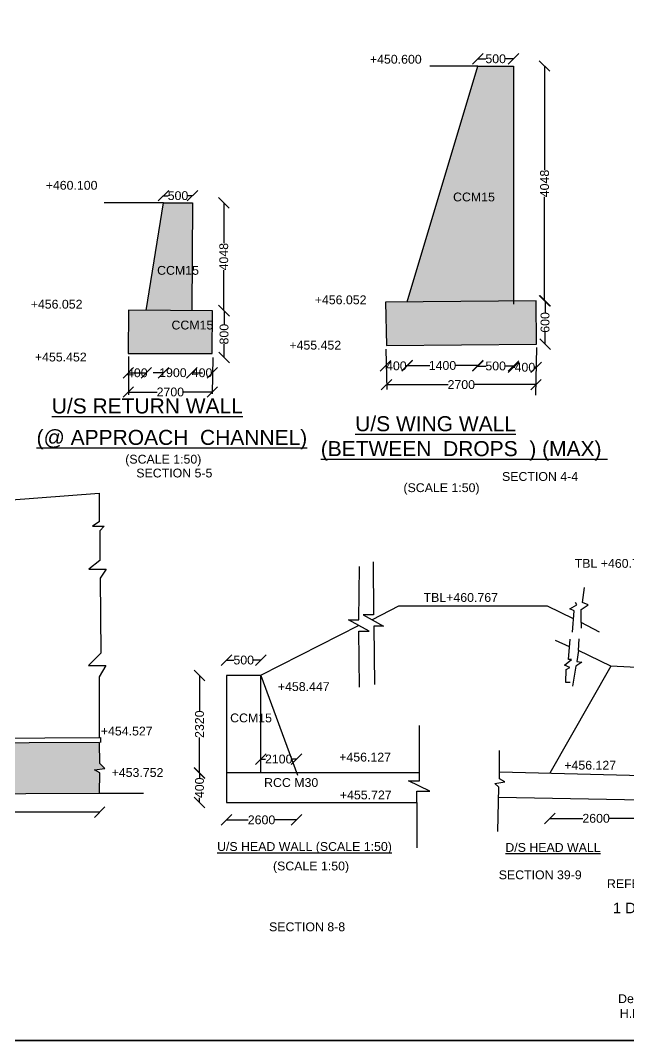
# Model space of a CAD drawing. Header units: millimetres. Extents: x 5124 to 3169670, y 2311 to 45686297.
# Drawn here: x 3069484 to 3103920, y 45570797 to 45628547 of the extents above; entities that cross this region are included whole.
import ezdxf

# ---------------------------------------------------------------- set-up
doc = ezdxf.new("R2010")
doc.units = ezdxf.units.MM
doc.header["$MEASUREMENT"] = 0
doc.layers.add('DIMENSION', color=7, linetype='Continuous')
doc.styles.get("Standard").update_dxf_attribs({"font": 'arial.ttf', "height": 500})
doc.dimstyles.get("Standard").update_dxf_attribs({"dimtxt": 500, "dimasz": 600, "dimexe": 0.18, "dimexo": 0.0625, "dimgap": 0.09, "dimtad": 0, "dimdec": 0, "dimzin": 0, "dimdsep": 46, "dimtxsty": 'Standard', "dimblk": 'OBLIQUE', "dimcen": 0.09, "dimse1": 1, "dimse2": 1, "dimadec": 0, "dimazin": 0, "dimtfac": 1, "dimtdec": 0, "dimtofl": 0, "dimtmove": 0, "dimatfit": 3, "dimfxl": 1, "dimtolj": 1, "dimtzin": 0, "dimarcsym": 0})
pattern_1 = [(50, (0, 0), (358.6300913, -31.3760675), [37.5, -412.5]), (355, (0, 0), (-69.3756668, 376.0960669), [30, -330]), (100.4514, (29.9, -2.6), (289.2546909, 344.719771), [31.870095, -350.571056]), (46.1842, (0, 100), (533.6205243, -82.759507), [56.25, -618.75]), (96.6356, (44.47, 93.1), (467.331353, 487.0589355), [47.805144, -525.8565]), (351.1842, (0, 100), (467.3309726, 487.0593005), [45, -495]), (21, (50, 75), (298.453526, -201.3094453), [37.5, -412.5]), (326, (50, 75), (121.657666, 362.5750225), [30, -330]), (71.4514, (74.87, 58.22), (420.1113143, 161.2652484), [31.870095, -350.571056]), (37.5, (0, 0), (6.07992766, 166.4469269), [0, -326, 0, -335, 0, -331.25]), (7.5, (0, 0), (131.5347687, 197.20585594), [0, -191, 0, -318.5, 0, -126.25]), (327.5, (-111.5, 0), (266.9112181, -11.27743587), [0, -125, 0, -390, 0, -517.5]), (317.5, (-161.5, 0), (291.5930847, 50.0524912), [0, -162.5, 0, -259, 0, -367.5])]

# ---------------------------------------------------------------- blocks, each defined once
blk = doc.blocks.new('_Oblique')
at = {"color": 0, "linetype": 'ByBlock', "lineweight": -2}
blk.add_line((-0.5, -0.5), (0.5, 0.5), dxfattribs=at)
blk = doc.blocks.new('*D12')
at = {"layer": 'Defpoints', "color": 0, "transparency": 16777216}
for p in [(3095380, 45626372), (3095380, 45625965), (3097405, 45625965)]:
    blk.add_point(p, dxfattribs=at)
at = {"layer": 'DIMENSION', "color": 0, "lineweight": -2, "transparency": 16777216}
for p, q in [((3095380, 45626372), (3095841, 45626372)), ((3097405, 45626372), (3096944, 45626372))]:
    blk.add_line(p, q, dxfattribs=at)
at = {"layer": 'DIMENSION', "color": 0, "lineweight": -2, "transparency": 16777216, "xscale": 600, "yscale": 600, "zscale": 600, "rotation": 180}
blk.add_blockref('_Oblique', (3095380, 45626372), dxfattribs=at)
at = {"layer": 'DIMENSION', "color": 0, "lineweight": -2, "transparency": 16777216, "xscale": 600, "yscale": 600, "zscale": 600}
blk.add_blockref('_Oblique', (3097405, 45626372), dxfattribs=at)
at = {"layer": 'DIMENSION', "color": 0, "transparency": 16777216, "insert": (3096393, 45626372), "char_height": 500, "attachment_point": 5}
blk.add_mtext('\\A1;500', dxfattribs=at)
blk = doc.blocks.new('*D13')
at = {"layer": 'Defpoints', "color": 0, "transparency": 16777216}
for p in [(3097405, 45625965), (3097405, 45612666), (3099164, 45612666)]:
    blk.add_point(p, dxfattribs=at)
at = {"layer": 'DIMENSION', "color": 0, "lineweight": -2, "transparency": 16777216}
for p, q in [((3099164, 45625965), (3099164, 45620072)), ((3099164, 45612666), (3099164, 45618558))]:
    blk.add_line(p, q, dxfattribs=at)
at = {"layer": 'DIMENSION', "color": 0, "lineweight": -2, "transparency": 16777216, "xscale": 600, "yscale": 600, "zscale": 600}
for p, rotation in [((3099164, 45625965), 90), ((3099164, 45612666), 270)]:
    blk.add_blockref('_Oblique', p, dxfattribs=dict(at, rotation=rotation))
at = {"layer": 'DIMENSION', "color": 0, "transparency": 16777216, "insert": (3099164, 45619315), "char_height": 500, "attachment_point": 5, "rotation": 90}
blk.add_mtext('\\A1;4048', dxfattribs=at)
blk = doc.blocks.new('*D14')
at = {"layer": 'Defpoints', "color": 0, "transparency": 16777216}
for p in [(3098690, 45612676), (3098711, 45610223), (3099190, 45610223)]:
    blk.add_point(p, dxfattribs=at)
at = {"layer": 'DIMENSION', "color": 0, "lineweight": -2, "transparency": 16777216}
for p, q in [((3099190, 45612676), (3099190, 45612003)), ((3099190, 45610223), (3099190, 45610897))]:
    blk.add_line(p, q, dxfattribs=at)
at = {"layer": 'DIMENSION', "color": 0, "lineweight": -2, "transparency": 16777216, "xscale": 600, "yscale": 600, "zscale": 600}
for p, rotation in [((3099190, 45612676), 90), ((3099190, 45610223), 270)]:
    blk.add_blockref('_Oblique', p, dxfattribs=dict(at, rotation=rotation))
at = {"layer": 'DIMENSION', "color": 0, "transparency": 16777216, "insert": (3099190, 45611450), "char_height": 500, "attachment_point": 5, "rotation": 90}
blk.add_mtext('\\A1;600', dxfattribs=at)
blk = doc.blocks.new('*D15')
at = {"layer": 'Defpoints', "color": 0, "transparency": 16777216}
for p in [(3090162, 45612604), (3091382, 45612615), (3091382, 45608990)]:
    blk.add_point(p, dxfattribs=at)
at = {"layer": 'DIMENSION', "color": 0, "lineweight": -2, "transparency": 16777216}
for p, q in [((3090162, 45608990), (3090210, 45608990)), ((3091382, 45608990), (3091334, 45608990))]:
    blk.add_line(p, q, dxfattribs=at)
at = {"layer": 'DIMENSION', "color": 0, "lineweight": -2, "transparency": 16777216, "xscale": 600, "yscale": 600, "zscale": 600, "rotation": 180}
blk.add_blockref('_Oblique', (3090162, 45608990), dxfattribs=at)
at = {"layer": 'DIMENSION', "color": 0, "lineweight": -2, "transparency": 16777216, "xscale": 600, "yscale": 600, "zscale": 600}
blk.add_blockref('_Oblique', (3091382, 45608990), dxfattribs=at)
at = {"layer": 'DIMENSION', "color": 0, "transparency": 16777216, "insert": (3090772, 45608990), "char_height": 500, "attachment_point": 5}
blk.add_mtext('\\A1;400', dxfattribs=at)
blk = doc.blocks.new('*D16')
at = {"layer": 'Defpoints', "color": 0, "transparency": 16777216}
for p in [(3095380, 45625965), (3091382, 45612615), (3095380, 45609012)]:
    blk.add_point(p, dxfattribs=at)
at = {"layer": 'DIMENSION', "color": 0, "lineweight": -2, "transparency": 16777216}
for p, q in [((3091382, 45609012), (3092659, 45609012)), ((3095380, 45609012), (3094103, 45609012))]:
    blk.add_line(p, q, dxfattribs=at)
at = {"layer": 'DIMENSION', "color": 0, "lineweight": -2, "transparency": 16777216, "xscale": 600, "yscale": 600, "zscale": 600, "rotation": 180}
blk.add_blockref('_Oblique', (3091382, 45609012), dxfattribs=at)
at = {"layer": 'DIMENSION', "color": 0, "lineweight": -2, "transparency": 16777216, "xscale": 600, "yscale": 600, "zscale": 600}
blk.add_blockref('_Oblique', (3095380, 45609012), dxfattribs=at)
at = {"layer": 'DIMENSION', "color": 0, "transparency": 16777216, "insert": (3093381, 45609012), "char_height": 500, "attachment_point": 5}
blk.add_mtext('\\A1;1400', dxfattribs=at)
blk = doc.blocks.new('*D17')
at = {"layer": 'Defpoints', "color": 0, "transparency": 16777216}
for p in [(3095380, 45625965), (3097405, 45612666), (3097405, 45608983)]:
    blk.add_point(p, dxfattribs=at)
at = {"layer": 'DIMENSION', "color": 0, "lineweight": -2, "transparency": 16777216}
for p, q in [((3095380, 45608983), (3095841, 45608983)), ((3097405, 45608983), (3096944, 45608983))]:
    blk.add_line(p, q, dxfattribs=at)
at = {"layer": 'DIMENSION', "color": 0, "lineweight": -2, "transparency": 16777216, "xscale": 600, "yscale": 600, "zscale": 600, "rotation": 180}
blk.add_blockref('_Oblique', (3095380, 45608983), dxfattribs=at)
at = {"layer": 'DIMENSION', "color": 0, "lineweight": -2, "transparency": 16777216, "xscale": 600, "yscale": 600, "zscale": 600}
blk.add_blockref('_Oblique', (3097405, 45608983), dxfattribs=at)
at = {"layer": 'DIMENSION', "color": 0, "transparency": 16777216, "insert": (3096393, 45608983), "char_height": 500, "attachment_point": 5}
blk.add_mtext('\\A1;500', dxfattribs=at)
blk = doc.blocks.new('*D18')
at = {"layer": 'Defpoints', "color": 0, "transparency": 16777216}
for p in [(3097405, 45612666), (3098690, 45612676), (3098690, 45608910)]:
    blk.add_point(p, dxfattribs=at)
at = {"layer": 'DIMENSION', "color": 0, "lineweight": -2, "transparency": 16777216}
for p, q in [((3097405, 45608910), (3097486, 45608910)), ((3098690, 45608910), (3098609, 45608910))]:
    blk.add_line(p, q, dxfattribs=at)
at = {"layer": 'DIMENSION', "color": 0, "lineweight": -2, "transparency": 16777216, "xscale": 600, "yscale": 600, "zscale": 600, "rotation": 180}
blk.add_blockref('_Oblique', (3097405, 45608910), dxfattribs=at)
at = {"layer": 'DIMENSION', "color": 0, "lineweight": -2, "transparency": 16777216, "xscale": 600, "yscale": 600, "zscale": 600}
blk.add_blockref('_Oblique', (3098690, 45608910), dxfattribs=at)
at = {"layer": 'DIMENSION', "color": 0, "transparency": 16777216, "insert": (3098048, 45608910), "char_height": 500, "attachment_point": 5}
blk.add_mtext('\\A1;400', dxfattribs=at)
blk = doc.blocks.new('*D19')
at = {"layer": 'Defpoints', "color": 0, "transparency": 16777216}
for p in [(3090217, 45610152), (3098677, 45610223), (3090217, 45607929)]:
    blk.add_point(p, dxfattribs=at)
at = {"layer": 'DIMENSION', "color": 0, "lineweight": -2, "transparency": 16777216}
for p, q in [((3090217, 45607929), (3093697, 45607929)), ((3098677, 45607929), (3095197, 45607929))]:
    blk.add_line(p, q, dxfattribs=at)
at = {"layer": 'DIMENSION', "color": 0, "lineweight": -2, "transparency": 16777216, "xscale": 600, "yscale": 600, "zscale": 600, "rotation": 180}
blk.add_blockref('_Oblique', (3090217, 45607929), dxfattribs=at)
at = {"layer": 'DIMENSION', "color": 0, "lineweight": -2, "transparency": 16777216, "xscale": 600, "yscale": 600, "zscale": 600}
blk.add_blockref('_Oblique', (3098677, 45607929), dxfattribs=at)
at = {"layer": 'DIMENSION', "color": 0, "transparency": 16777216, "insert": (3094447, 45607929), "char_height": 500, "attachment_point": 5}
blk.add_mtext('\\A1;2700', dxfattribs=at)
blk = doc.blocks.new('*D20')
at = {"layer": 'Defpoints', "color": 0, "transparency": 16777216}
for p in [(3079221, 45618625), (3077593, 45618224), (3079221, 45618224)]:
    blk.add_point(p, dxfattribs=at)
at = {"layer": 'DIMENSION', "color": 0, "lineweight": -2, "transparency": 16777216}
for p, q in [((3077593, 45618625), (3077855, 45618625)), ((3079221, 45618625), (3078959, 45618625))]:
    blk.add_line(p, q, dxfattribs=at)
at = {"layer": 'DIMENSION', "color": 0, "lineweight": -2, "transparency": 16777216, "xscale": 600, "yscale": 600, "zscale": 600, "rotation": 180}
blk.add_blockref('_Oblique', (3077593, 45618625), dxfattribs=at)
at = {"layer": 'DIMENSION', "color": 0, "lineweight": -2, "transparency": 16777216, "xscale": 600, "yscale": 600, "zscale": 600}
blk.add_blockref('_Oblique', (3079221, 45618625), dxfattribs=at)
at = {"layer": 'DIMENSION', "color": 0, "transparency": 16777216, "insert": (3078407, 45618625), "char_height": 500, "attachment_point": 5}
blk.add_mtext('\\A1;500', dxfattribs=at)
blk = doc.blocks.new('*D21')
at = {"layer": 'Defpoints', "color": 0, "transparency": 16777216}
for p in [(3079307, 45618224), (3079189, 45612119), (3081000, 45612119)]:
    blk.add_point(p, dxfattribs=at)
at = {"layer": 'DIMENSION', "color": 0, "lineweight": -2, "transparency": 16777216}
for p, q in [((3081000, 45618224), (3081000, 45615929)), ((3081000, 45612119), (3081000, 45614414))]:
    blk.add_line(p, q, dxfattribs=at)
at = {"layer": 'DIMENSION', "color": 0, "lineweight": -2, "transparency": 16777216, "xscale": 600, "yscale": 600, "zscale": 600}
for p, rotation in [((3081000, 45618224), 90), ((3081000, 45612119), 270)]:
    blk.add_blockref('_Oblique', p, dxfattribs=dict(at, rotation=rotation))
at = {"layer": 'DIMENSION', "color": 0, "transparency": 16777216, "insert": (3081000, 45615171), "char_height": 500, "attachment_point": 5, "rotation": 90}
blk.add_mtext('\\A1;4048', dxfattribs=at)
blk = doc.blocks.new('*D22')
at = {"layer": 'Defpoints', "color": 0, "transparency": 16777216}
for p in [(3080352, 45612113), (3080376, 45609461), (3081016, 45609461)]:
    blk.add_point(p, dxfattribs=at)
at = {"layer": 'DIMENSION', "color": 0, "lineweight": -2, "transparency": 16777216}
for p, q in [((3081016, 45612113), (3081016, 45611339)), ((3081016, 45609461), (3081016, 45610235))]:
    blk.add_line(p, q, dxfattribs=at)
at = {"layer": 'DIMENSION', "color": 0, "lineweight": -2, "transparency": 16777216, "xscale": 600, "yscale": 600, "zscale": 600}
for p, rotation in [((3081016, 45612113), 90), ((3081016, 45609461), 270)]:
    blk.add_blockref('_Oblique', p, dxfattribs=dict(at, rotation=rotation))
at = {"layer": 'DIMENSION', "color": 0, "transparency": 16777216, "insert": (3081016, 45610787), "char_height": 500, "attachment_point": 5, "rotation": 90}
blk.add_mtext('\\A1;800', dxfattribs=at)
blk = doc.blocks.new('*D23')
at = {"layer": 'Defpoints', "color": 0, "transparency": 16777216}
for p in [(3075596, 45612138), (3076614, 45612132), (3076614, 45608597)]:
    blk.add_point(p, dxfattribs=at)
at = {"layer": 'DIMENSION', "color": 0, "lineweight": -2, "transparency": 16777216}
blk.add_line((3075596, 45608597), (3076614, 45608597), dxfattribs=at)
at = {"layer": 'DIMENSION', "color": 0, "lineweight": -2, "transparency": 16777216, "xscale": 600, "yscale": 600, "zscale": 600, "rotation": 180}
blk.add_blockref('_Oblique', (3075596, 45608597), dxfattribs=at)
at = {"layer": 'DIMENSION', "color": 0, "lineweight": -2, "transparency": 16777216, "xscale": 600, "yscale": 600, "zscale": 600}
blk.add_blockref('_Oblique', (3076614, 45608597), dxfattribs=at)
at = {"layer": 'DIMENSION', "color": 0, "transparency": 16777216, "insert": (3076105, 45608597), "char_height": 500, "attachment_point": 5}
blk.add_mtext('\\A1;400', dxfattribs=at)
blk = doc.blocks.new('*D24')
at = {"layer": 'Defpoints', "color": 0, "transparency": 16777216}
for p in [(3077593, 45618224), (3079189, 45612119), (3077593, 45608602)]:
    blk.add_point(p, dxfattribs=at)
at = {"layer": 'DIMENSION', "color": 0, "lineweight": -2, "transparency": 16777216}
for p, q in [((3077593, 45608602), (3076993, 45608602)), ((3079189, 45608602), (3079789, 45608602))]:
    blk.add_line(p, q, dxfattribs=at)
at = {"layer": 'DIMENSION', "color": 0, "lineweight": -2, "transparency": 16777216, "xscale": 600, "yscale": 600, "zscale": 600}
blk.add_blockref('_Oblique', (3077593, 45608602), dxfattribs=at)
at = {"layer": 'DIMENSION', "color": 0, "lineweight": -2, "transparency": 16777216, "xscale": 600, "yscale": 600, "zscale": 600, "rotation": 180}
blk.add_blockref('_Oblique', (3079189, 45608602), dxfattribs=at)
at = {"layer": 'DIMENSION', "color": 0, "transparency": 16777216, "insert": (3078120, 45608602), "char_height": 500, "attachment_point": 5}
blk.add_mtext('\\A1;1900', dxfattribs=at)
blk = doc.blocks.new('*D25')
at = {"layer": 'Defpoints', "color": 0, "transparency": 16777216}
for p in [(3079189, 45612119), (3080352, 45612113), (3080352, 45608599)]:
    blk.add_point(p, dxfattribs=at)
at = {"layer": 'DIMENSION', "color": 0, "lineweight": -2, "transparency": 16777216}
for p, q in [((3079189, 45608599), (3079209, 45608599)), ((3080352, 45608599), (3080332, 45608599))]:
    blk.add_line(p, q, dxfattribs=at)
at = {"layer": 'DIMENSION', "color": 0, "lineweight": -2, "transparency": 16777216, "xscale": 600, "yscale": 600, "zscale": 600, "rotation": 180}
blk.add_blockref('_Oblique', (3079189, 45608599), dxfattribs=at)
at = {"layer": 'DIMENSION', "color": 0, "lineweight": -2, "transparency": 16777216, "xscale": 600, "yscale": 600, "zscale": 600}
blk.add_blockref('_Oblique', (3080352, 45608599), dxfattribs=at)
at = {"layer": 'DIMENSION', "color": 0, "transparency": 16777216, "insert": (3079771, 45608599), "char_height": 500, "attachment_point": 5}
blk.add_mtext('\\A1;400', dxfattribs=at)
blk = doc.blocks.new('*D26')
at = {"layer": 'Defpoints', "color": 0, "transparency": 16777216}
for p in [(3075596, 45612138), (3080352, 45612124), (3080352, 45607511)]:
    blk.add_point(p, dxfattribs=at)
at = {"layer": 'DIMENSION', "color": 0, "lineweight": -2, "transparency": 16777216}
for p, q in [((3075596, 45607511), (3077224, 45607511)), ((3080352, 45607511), (3078724, 45607511))]:
    blk.add_line(p, q, dxfattribs=at)
at = {"layer": 'DIMENSION', "color": 0, "lineweight": -2, "transparency": 16777216, "xscale": 600, "yscale": 600, "zscale": 600, "rotation": 180}
blk.add_blockref('_Oblique', (3075596, 45607511), dxfattribs=at)
at = {"layer": 'DIMENSION', "color": 0, "lineweight": -2, "transparency": 16777216, "xscale": 600, "yscale": 600, "zscale": 600}
blk.add_blockref('_Oblique', (3080352, 45607511), dxfattribs=at)
at = {"layer": 'DIMENSION', "color": 0, "transparency": 16777216, "insert": (3077974, 45607511), "char_height": 500, "attachment_point": 5}
blk.add_mtext('\\A1;2700', dxfattribs=at)
blk = doc.blocks.new('*D58')
at = {"layer": 'Defpoints', "color": 0, "transparency": 16777216}
for p in [(3099460, 45585937), (3104699, 45585800), (3104699, 45583376)]:
    blk.add_point(p, dxfattribs=at)
at = {"layer": 'DIMENSION', "color": 0, "lineweight": -2, "transparency": 16777216}
for p, q in [((3099460, 45583376), (3101329, 45583376)), ((3104699, 45583376), (3102830, 45583376))]:
    blk.add_line(p, q, dxfattribs=at)
at = {"layer": 'DIMENSION', "color": 0, "lineweight": -2, "transparency": 16777216, "xscale": 600, "yscale": 600, "zscale": 600, "rotation": 180}
blk.add_blockref('_Oblique', (3099460, 45583376), dxfattribs=at)
at = {"layer": 'DIMENSION', "color": 0, "lineweight": -2, "transparency": 16777216, "xscale": 600, "yscale": 600, "zscale": 600}
blk.add_blockref('_Oblique', (3104699, 45583376), dxfattribs=at)
at = {"layer": 'DIMENSION', "color": 0, "transparency": 16777216, "insert": (3102079, 45583376), "char_height": 500, "attachment_point": 5}
blk.add_mtext('\\A1;2600', dxfattribs=at)
blk = doc.blocks.new('*D59')
at = {"layer": 'Defpoints', "color": 0, "transparency": 16777216}
for p in [(3085118, 45586732), (3083102, 45585953), (3085118, 45585953)]:
    blk.add_point(p, dxfattribs=at)
at = {"layer": 'DIMENSION', "color": 0, "lineweight": -2, "transparency": 16777216}
for p, q in [((3083102, 45586732), (3083360, 45586732)), ((3085118, 45586732), (3084860, 45586732))]:
    blk.add_line(p, q, dxfattribs=at)
at = {"layer": 'DIMENSION', "color": 0, "lineweight": -2, "transparency": 16777216, "xscale": 600, "yscale": 600, "zscale": 600, "rotation": 180}
blk.add_blockref('_Oblique', (3083102, 45586732), dxfattribs=at)
at = {"layer": 'DIMENSION', "color": 0, "lineweight": -2, "transparency": 16777216, "xscale": 600, "yscale": 600, "zscale": 600}
blk.add_blockref('_Oblique', (3085118, 45586732), dxfattribs=at)
at = {"layer": 'DIMENSION', "color": 0, "transparency": 16777216, "insert": (3084110, 45586732), "char_height": 500, "attachment_point": 5}
blk.add_mtext('\\A1;2100', dxfattribs=at)
blk = doc.blocks.new('*D60')
at = {"layer": 'Defpoints', "color": 0, "transparency": 16777216}
for p in [(3081156, 45585953), (3085118, 45585953), (3085118, 45583290)]:
    blk.add_point(p, dxfattribs=at)
at = {"layer": 'DIMENSION', "color": 0, "lineweight": -2, "transparency": 16777216}
for p, q in [((3081156, 45583290), (3082387, 45583290)), ((3085118, 45583290), (3083887, 45583290))]:
    blk.add_line(p, q, dxfattribs=at)
at = {"layer": 'DIMENSION', "color": 0, "lineweight": -2, "transparency": 16777216, "xscale": 600, "yscale": 600, "zscale": 600, "rotation": 180}
blk.add_blockref('_Oblique', (3081156, 45583290), dxfattribs=at)
at = {"layer": 'DIMENSION', "color": 0, "lineweight": -2, "transparency": 16777216, "xscale": 600, "yscale": 600, "zscale": 600}
blk.add_blockref('_Oblique', (3085118, 45583290), dxfattribs=at)
at = {"layer": 'DIMENSION', "color": 0, "transparency": 16777216, "insert": (3083137, 45583290), "char_height": 500, "attachment_point": 5}
blk.add_mtext('\\A1;2600', dxfattribs=at)
blk = doc.blocks.new('*D61')
at = {"layer": 'Defpoints', "color": 0, "transparency": 16777216}
for p in [(3083102, 45592337), (3081156, 45591466), (3083102, 45591466)]:
    blk.add_point(p, dxfattribs=at)
at = {"layer": 'DIMENSION', "color": 0, "lineweight": -2, "transparency": 16777216}
for p, q in [((3081156, 45592337), (3081578, 45592337)), ((3083102, 45592337), (3082681, 45592337))]:
    blk.add_line(p, q, dxfattribs=at)
at = {"layer": 'DIMENSION', "color": 0, "lineweight": -2, "transparency": 16777216, "xscale": 600, "yscale": 600, "zscale": 600, "rotation": 180}
blk.add_blockref('_Oblique', (3081156, 45592337), dxfattribs=at)
at = {"layer": 'DIMENSION', "color": 0, "lineweight": -2, "transparency": 16777216, "xscale": 600, "yscale": 600, "zscale": 600}
blk.add_blockref('_Oblique', (3083102, 45592337), dxfattribs=at)
at = {"layer": 'DIMENSION', "color": 0, "transparency": 16777216, "insert": (3082129, 45592337), "char_height": 500, "attachment_point": 5}
blk.add_mtext('\\A1;500', dxfattribs=at)
blk = doc.blocks.new('*D62')
at = {"layer": 'Defpoints', "color": 0, "transparency": 16777216}
for p in [(3081156, 45591466), (3079625, 45585953), (3081156, 45585953)]:
    blk.add_point(p, dxfattribs=at)
at = {"layer": 'DIMENSION', "color": 0, "lineweight": -2, "transparency": 16777216}
for p, q in [((3079625, 45591466), (3079625, 45589459)), ((3079625, 45585953), (3079625, 45587959))]:
    blk.add_line(p, q, dxfattribs=at)
at = {"layer": 'DIMENSION', "color": 0, "lineweight": -2, "transparency": 16777216, "xscale": 600, "yscale": 600, "zscale": 600}
for p, rotation in [((3079625, 45591466), 90), ((3079625, 45585953), 270)]:
    blk.add_blockref('_Oblique', p, dxfattribs=dict(at, rotation=rotation))
at = {"layer": 'DIMENSION', "color": 0, "transparency": 16777216, "insert": (3079625, 45588709), "char_height": 500, "attachment_point": 5, "rotation": 90}
blk.add_mtext('\\A1;2320', dxfattribs=at)
blk = doc.blocks.new('*D63')
at = {"layer": 'Defpoints', "color": 0, "transparency": 16777216}
for p in [(3081156, 45585935), (3079625, 45584281), (3081156, 45584281)]:
    blk.add_point(p, dxfattribs=at)
at = {"layer": 'DIMENSION', "color": 0, "lineweight": -2, "transparency": 16777216}
for p, q in [((3079625, 45585935), (3079625, 45585670)), ((3079625, 45584281), (3079625, 45584546))]:
    blk.add_line(p, q, dxfattribs=at)
at = {"layer": 'DIMENSION', "color": 0, "lineweight": -2, "transparency": 16777216, "xscale": 600, "yscale": 600, "zscale": 600}
for p, rotation in [((3079625, 45585935), 90), ((3079625, 45584281), 270)]:
    blk.add_blockref('_Oblique', p, dxfattribs=dict(at, rotation=rotation))
at = {"layer": 'DIMENSION', "color": 0, "transparency": 16777216, "insert": (3079625, 45585108), "char_height": 500, "attachment_point": 5, "rotation": 90}
blk.add_mtext('\\A1;400', dxfattribs=at)
blk = doc.blocks.new('*D64')
at = {"layer": 'Defpoints', "color": 0, "transparency": 16777216}
for p in [(3054951, 45587582), (3073971, 45587655), (3073971, 45583733)]:
    blk.add_point(p, dxfattribs=at)
at = {"layer": 'DIMENSION', "color": 0, "lineweight": -2, "transparency": 16777216}
for p, q in [((3054951, 45583733), (3063714, 45583733)), ((3073971, 45583733), (3065208, 45583733))]:
    blk.add_line(p, q, dxfattribs=at)
at = {"layer": 'DIMENSION', "color": 0, "lineweight": -2, "transparency": 16777216, "xscale": 600, "yscale": 600, "zscale": 600, "rotation": 180}
blk.add_blockref('_Oblique', (3054951, 45583733), dxfattribs=at)
at = {"layer": 'DIMENSION', "color": 0, "lineweight": -2, "transparency": 16777216, "xscale": 600, "yscale": 600, "zscale": 600}
blk.add_blockref('_Oblique', (3073971, 45583733), dxfattribs=at)
at = {"layer": 'DIMENSION', "color": 0, "transparency": 16777216, "insert": (3064461, 45583733), "char_height": 500, "attachment_point": 5}
blk.add_mtext('\\A1;6600', dxfattribs=at)

msp = doc.modelspace()

# ---------------------------------------------------------------- hatches: boundary and pattern name
at = {"layer": 'DIMENSION'}
h = msp.add_hatch(dxfattribs=at)
h.set_pattern_fill('AR-CONC', color=256, scale=50, style=0)
h.set_pattern_definition(pattern_1)
h.paths.add_polyline_path([(3097405.1, 45625964.8), (3095380.2, 45625964.8), (3091382.1, 45612614.8), (3097405.1, 45612665.5)])
h.paths.add_polyline_path([(3098690, 45612676.4), (3090162.1, 45612604.5), (3090217, 45610151.6), (3098710.7, 45610223.2)])
h.paths.add_polyline_path([(3115348.2, 45614318.3), (3109914.7, 45614368.4), (3109914.7, 45612021.4), (3115326.5, 45611971.5)])
h.paths.add_polyline_path([(3114160.3, 45621606.7), (3112239.2, 45621606.7), (3111056.9, 45614357.9), (3114093.2, 45614329.9)])
h.paths.add_polyline_path([(3093852.3, 45618164.2), (3096478.7, 45618164.2), (3096478.7, 45618940.3), (3093852.3, 45618940.3)], flags=24)
h.paths.add_polyline_path([(3111428.9, 45612893.1), (3114055.3, 45612893.1), (3114055.3, 45613669.2), (3111428.9, 45613669.2)], flags=24)
h.paths.add_polyline_path([(3111713.1, 45616534.3), (3114262.1, 45616534.3), (3114262.1, 45617310.4), (3111713.1, 45617310.4)], flags=9)
h = msp.add_hatch(dxfattribs=at)
h.set_pattern_fill('AR-CONC', color=256, scale=50, style=0)
h.set_pattern_definition(pattern_1)
h.paths.add_polyline_path([(3048124.2, 45624514), (3046205.8, 45624512.2), (3041380, 45609845.6), (3048124.2, 45609845.6)])
h.paths.add_polyline_path([(3049367.1, 45609845.6), (3040211.6, 45609845.6), (3040217.5, 45607429.4), (3049367.1, 45607451.8)])
h.paths.add_polyline_path([(3065177.1, 45611078.6), (3059521.2, 45611078.6), (3059514.3, 45608633.6), (3065177.1, 45608617.6)])
h.paths.add_polyline_path([(3063947.1, 45618698.6), (3062002.3, 45618698.6), (3060688, 45611078.6), (3063947.1, 45611078.6)])
h.paths.add_polyline_path([(3079221.1, 45618224), (3077592.9, 45618224), (3076613.9, 45612132.3), (3079189.3, 45612118.9)])
h.paths.add_polyline_path([(3080352.1, 45612112.9), (3075595.9, 45612137.6), (3075588.9, 45609696.3), (3080345.1, 45609682.5)])
h.paths.add_polyline_path([(3044142.1, 45615569.3), (3046768.5, 45615569.3), (3046768.5, 45616345.4), (3044142.1, 45616345.4)], flags=24)
h.paths.add_polyline_path([(3044241.8, 45608817.6), (3047062.2, 45608817.6), (3047062.2, 45609593.7), (3044241.8, 45609593.7)], flags=24)
h.paths.add_polyline_path([(3056813.2, 45608909.3), (3060001.3, 45608909.3), (3060001.3, 45609675.1), (3056813.2, 45609675.1)], flags=9)
h.paths.add_polyline_path([(3061719.7, 45609629.9), (3064346, 45609629.9), (3064346, 45610406), (3061719.7, 45610406)], flags=24)
h.paths.add_polyline_path([(3061546.9, 45613501.6), (3064173.3, 45613501.6), (3064173.3, 45614277.7), (3061546.9, 45614277.7)], flags=9)
h.paths.add_polyline_path([(3077095.4, 45614009.8), (3079721.8, 45614009.8), (3079721.8, 45614785.8), (3077095.4, 45614785.8)], flags=9)
h.paths.add_polyline_path([(3077909.5, 45610914.1), (3080535.9, 45610914.1), (3080535.9, 45611690.2), (3077909.5, 45611690.2)], flags=9)
h = msp.add_hatch(dxfattribs=at)
h.set_pattern_fill('AR-CONC', color=256, scale=50, style=0)
h.set_pattern_definition(pattern_1)
h.paths.add_polyline_path([(3073971.4, 45587665.9), (3050027, 45587560.2), (3044739.5, 45587536.8), (3044739.5, 45584673.5), (3073962.4, 45584798.1), (3073982.5, 45585946.3), (3073675.1, 45586122.7), (3074270.3, 45586207.6), (3073976, 45586488.6)])
h.paths.add_polyline_path([(3049893.9, 45594535.2), (3050027, 45587560.2), (3054950.8, 45587581.9)])
h.paths.add_polyline_path([(3049893.9, 45594535.2), (3045916.8, 45594527.7), (3045947.6, 45587542.1), (3050027, 45587560.2)])
h.paths.add_polyline_path([(3054379.2, 45586204.5), (3057005.6, 45586204.5), (3057005.6, 45586980.6), (3054379.2, 45586980.6)], flags=24)
h.paths.add_polyline_path([(3050457.2, 45589486.7), (3053549.1, 45589486.7), (3053549.1, 45590262.7), (3050457.2, 45590262.7)], flags=24)
h.paths.add_polyline_path([(3046985.7, 45591133.4), (3049612, 45591133.4), (3049612, 45591909.5), (3046985.7, 45591909.5)], flags=24)

# ---------------------------------------------------------------- linework, layer by layer
at = {"layer": 'Defpoints'}
for points in [[(3091382.1, 45612614.8), (3095380.2, 45625964.8), (3092674.4, 45625964.8)], [(3095380.2, 45625964.8), (3097405.1, 45625964.8), (3097405.1, 45612485.7)], [(3076613.9, 45612132.3), (3077592.9, 45618224), (3074227.9, 45618224)], [(3077592.9, 45618224), (3079221.1, 45618224), (3079189.3, 45612118.9)], [(3090217, 45610151.6), (3098710.7, 45610223.2), (3098690, 45612676.4), (3090162.1, 45612604.5), (3090217, 45610151.6)], [(3075595.9, 45612137.6), (3075588.9, 45609696.3), (3080345.1, 45609682.5), (3080352.1, 45612112.9), (3075595.9, 45612137.6)], [(3090175.3, 45609939.8), (3090229.1, 45607644.7)], [(3098710.7, 45610026.3), (3098657, 45607341)], [(3075597.2, 45609529), (3075597.2, 45607358.5)], [(3080376.5, 45609461.2), (3080342.6, 45607409.5)], [(3045909.4, 45595613.5), (3045964.6, 45597039.8), (3046392.3, 45597576.1), (3045600.6, 45597576.1), (3045900.9, 45597976.1), (3045900.9, 45599644.5), (3073945, 45601787.5), (3073937.4, 45600169.7), (3073574.1, 45599919.7), (3074236.1, 45599919.7), (3073986.4, 45599658.3), (3073986.4, 45597983.2), (3073364.9, 45597475.1), (3074341.7, 45597475.1), (3073994.6, 45596983.1), (3074041.1, 45592727.8), (3073340, 45592027.4), (3074329.8, 45592027.4), (3073938, 45591388.8), (3073938, 45587960.8)], [(3088679, 45590807.1), (3088645.1, 45593968.1), (3089224.3, 45593978.8), (3088054.4, 45594611.4), (3088648, 45594611.4), (3088685, 45597635.8)], [(3089450.7, 45597890.7), (3089473.6, 45594902.4), (3088894.4, 45594897.9), (3089399.4, 45594612)], [(3101243.4, 45594468.6), (3101243.4, 45595207), (3101631.6, 45595468.1), (3101310.6, 45595587.4), (3101415.1, 45596452.7)], [(3100795.4, 45594668.2), (3099325.8, 45595392.7), (3090886.8, 45595392.7), (3089399.4, 45594612), (3090051.9, 45594252.8), (3089502.1, 45594252.8), (3089541.9, 45590959.2)], [(3100735.7, 45593924.1), (3100832.7, 45595132.4), (3100586.3, 45595244.3), (3100989.5, 45595468.1), (3100914.3, 45595603.7)], [(3045916.8, 45594527.7), (3045916, 45594704.4), (3049970.3, 45594704.4), (3055043.2, 45587835.5), (3074010.6, 45587961.3), (3074011.9, 45587666.1)], [(3088639.4, 45594295.1), (3083087.8, 45591465.5), (3081156.4, 45591465.5), (3081156.4, 45584280.8), (3091938.1, 45584280.8), (3091938.1, 45581712.8)], [(3102273.7, 45593924.1), (3101243.4, 45594468.6), (3101243.4, 45594147.8)], [(3100578.7, 45593082.3), (3099776.2, 45593454.7)], [(3100609.2, 45591067.2), (3100365.2, 45591075.6), (3100390.2, 45591800.6), (3100584, 45591924.7), (3100281.1, 45592050.8), (3100693.4, 45592370.2), (3100516.7, 45592370.2), (3100617.7, 45593530.3)], [(3102920.8, 45591984.6), (3101079.6, 45592870.6), (3101122.6, 45593539)], [(3101079.6, 45592870.6), (3100984.3, 45592260.8), (3101269.1, 45592216.3), (3100938.2, 45591984.3), (3100743.9, 45590865.4)], [(3104743.2, 45591903.9), (3102920.8, 45591984.6), (3099459.9, 45585936.9)], [(3083102.2, 45585952.5), (3083102.2, 45591465.5), (3085167.8, 45585815.2)], [(3091938.1, 45584280.8), (3091938.1, 45584919.9), (3092670.7, 45584919.9), (3091458.6, 45585505.5), (3092084.7, 45585505.5), (3092084.7, 45588627.3)], [(3073962.4, 45584798.1), (3073982.5, 45585946.3), (3073675.1, 45586122.7), (3074270.3, 45586207.6), (3073976, 45586488.6), (3073971.4, 45587665.9), (3050027, 45587560.2), (3044739.5, 45587536.8), (3044739.5, 45584673.5), (3073962.4, 45584798.1), (3076459.1, 45584808.7)], [(3096519.9, 45582642.6), (3096566, 45585142.5), (3096342.8, 45585348.2), (3096918.7, 45585444.1), (3096604.1, 45585619.9), (3096604.1, 45587215.6)], [(3092084.7, 45585952.5), (3081156.4, 45585952.5)]]:
    msp.add_lwpolyline(points, dxfattribs=at)
msp.add_lwpolyline([(3096604.1, 45586011.5), (3104699, 45585800.1, -0.9647122), (3104712.6, 45584412.1), (3096555.3, 45584562.4)], format="xyb", dxfattribs=at)
at = {"layer": 'DIMENSION'}
for points in [[(3169513.7, 45570797.3), (3005188.4, 45570797.3), (3005188.4, 45686297.1), (3169513.7, 45686297.1)], [(3169513.7, 45570797.3), (3005182.5, 45570797.3), (3005182.5, 45570797.3), (3169513.7, 45570797.3)]]:
    msp.add_lwpolyline(points, close=True, dxfattribs=at)

# ---------------------------------------------------------------- texts
at = {"layer": 'Defpoints'}
for s, height, p in [('+450.600', 500, (3089272.6, 45626098.9)), ('+460.100', 500, (3070915.9, 45618962.6)), ('CCM15', 500, (3093981.7, 45618302.1)), ('CCM15', 500, (3077224.8, 45614147.6)), ('+456.052', 500, (3070066.4, 45612231.9)), ('+456.052', 500, (3086148.3, 45612479.4)), ('CCM15', 500, (3078038.9, 45611051.9)), ('+455.452', 500, (3084712.1, 45609913)), ('+455.452', 500, (3070305.3, 45609241.3)), ('%%UU/S RETURN WALL', 850, (3071260.3, 45606298.7)), ('%%UU/S WING WALL', 850, (3088440, 45605292.7)), ('%%U(@ APPROACH  CHANNEL)', 850, (3070399, 45604518.4)), ('%%U(BETWEEN  DROPS  ) (MAX) ', 850, (3086490.5, 45603882.5)), ('(SCALE 1:50)', 500, (3075420.7, 45603458.1)), ('SECTION 5-5', 500, (3076047.1, 45602675.8)), ('SECTION 4-4', 500, (3096753.3, 45602480.1)), ('(SCALE 1:50)', 500, (3091171.6, 45601845.6)), ('TBL +460.767', 500, (3100869.1, 45597560.6)), ('+458.447', 500, (3084059.4, 45590586)), ('CCM15', 500, (3081359.3, 45588812.3)), ('+454.527', 500, (3074038.2, 45588069.6)), ('+456.127', 500, (3087536.1, 45586595.3)), ('+453.752', 500, (3074648.9, 45585722.8)), ('RCC M30', 500, (3083282.6, 45585154.2)), ('+455.727', 500, (3087573.1, 45584452.1)), ('%%UU/S HEAD WALL (SCALE 1:50)', 500, (3080619.6, 45581533)), ('%%UD/S HEAD WALL', 500, (3096941.5, 45581480.4)), ('(SCALE 1:50)', 500, (3083785.8, 45580430.7)), ('SECTION 39-9', 500, (3096566.9, 45579931.2)), ('REFERENCE DRAWING', 500, (3102695.9, 45579428.7)), ('1 DIMNSIONAL  & REIN FORCCEMNT  DETALLS OF BARREL (DRG.2/2', 600, (3103030.2, 45578003.9)), ('SECTION 8-8', 500, (3083563.5, 45576988.4))]:
    msp.add_text(s, height=height, dxfattribs=at).set_placement(p)
at = {"layer": 'DIMENSION'}
for s, p in [('TBL+460.767', (3092311.6, 45595630.9)), ('+456.127', (3100279.4, 45586134.5))]:
    msp.add_text(s, height=500, dxfattribs=at).set_placement(p)
at = {"layer": 'DIMENSION', "insert": (3102859, 45574252.5), "char_height": 500, "width": 9315.176, "attachment_point": 1}
msp.add_mtext('\\pi2551.7;Sd/- 15-09-15 \\P\\pi466.93;Deputy Executive Engineer  \\P\\pi563.28;H.N.S.S Sub Divison  No.II \\P\\pi2508;ANANTAPUR ', dxfattribs=at)

# ---------------------------------------------------------------- dimensions: what is measured, and where the dimension line sits
at = {"layer": 'DIMENSION'}
for base, p1, p2, text, picture, middle in [((3095380.2, 45626371.5), (3097405.1, 45625964.8), (3095380.2, 45625964.8), '500', '*D12', (3096392.6, 45626371.5)), ((3095380.2, 45609012.5), (3091382.1, 45612614.8), (3095380.2, 45625964.8), '1400', '*D16', (3093381.2, 45609012.5)), ((3097405.1, 45608982.8), (3095380.2, 45625964.8), (3097405.1, 45612665.5), '500', '*D17', (3096392.6, 45608982.8)), ((3079221.1, 45618624.9), (3077592.9, 45618224), (3079221.1, 45618224), '500', '*D20', (3078407, 45618624.9)), ((3091382.1, 45608990.4), (3090162.1, 45612604.5), (3091382.1, 45612614.8), '400', '*D15', (3090772.1, 45608990.4)), ((3098690, 45608909.6), (3097405.1, 45612665.5), (3098690, 45612676.4), '400', '*D18', (3098047.5, 45608909.6)), ((3080352.1, 45607511.3), (3075595.9, 45612137.6), (3080352.1, 45612123.8), '2700', '*D26', (3077974, 45607511.3)), ((3080352.1, 45608599.4), (3079189.3, 45612118.9), (3080352.1, 45612112.9), '400', '*D25', (3079770.7, 45608599.4)), ((3090217, 45607928.9), (3098677.3, 45610222.9), (3090217, 45610151.6), '2700', '*D19', (3094447.2, 45607928.9)), ((3083102.2, 45592337.5), (3081156.4, 45591465.5), (3083102.2, 45591465.5), '500', '*D61', (3082129.3, 45592337.5)), ((3073971.5, 45583733.1), (3054950.8, 45587581.9), (3073971.5, 45587655.4), '6600', '*D64', (3064461.1, 45583733.1)), ((3085117.6, 45586731.6), (3083102.2, 45585952.5), (3085117.6, 45585952.5), '2100', '*D59', (3084109.9, 45586731.6)), ((3085117.6, 45583290.3), (3081156.4, 45585952.5), (3085117.6, 45585952.5), '2600', '*D60', (3083137, 45583290.3)), ((3104699, 45583375.7), (3099459.9, 45585936.9), (3104699, 45585800.1), '2600', '*D58', (3102079.5, 45583375.7))]:
    dim = msp.add_linear_dim(base=base, p1=p1, p2=p2, text=text, dimstyle='Standard', dxfattribs=at)
    dim.commit()
    dim.dimension.update_dxf_attribs({"geometry": picture, "text_midpoint": middle})
for base, p1, p2, text, picture, middle in [((3099163.9, 45612665.5), (3097405.1, 45625964.8), (3097405.1, 45612665.5), '4048', '*D13', (3099163.9, 45619315.2)), ((3081000.4, 45612118.9), (3079307, 45618224), (3079189.3, 45612118.9), '4048', '*D21', (3081000.4, 45615171.4)), ((3099190, 45610223.2), (3098690, 45612676.4), (3098710.7, 45610223.2), '600', '*D14', (3099190, 45611449.8)), ((3081016.3, 45609461.2), (3080352.1, 45612112.9), (3080376.5, 45609461.2), '800', '*D22', (3081016.3, 45610787)), ((3079624.6, 45585952.5), (3081156.4, 45591465.5), (3081156.4, 45585952.5), '2320', '*D62', (3079624.6, 45588709)), ((3079625.4, 45584280.8), (3081156.4, 45585934.9), (3081156.4, 45584280.8), '400', '*D63', (3079625.4, 45585107.9))]:
    dim = msp.add_linear_dim(base=base, p1=p1, p2=p2, angle=90, text=text, dimstyle='Standard', dxfattribs=at)
    dim.commit()
    dim.dimension.update_dxf_attribs({"geometry": picture, "text_midpoint": middle})
for base, p1, p2, text, picture, middle in [((3077592.9, 45608601.8), (3079189.3, 45612118.9), (3077592.9, 45618224), '1900', '*D24', (3078120, 45608601.8)), ((3076613.9, 45608596.6), (3075595.9, 45612137.6), (3076613.9, 45612132.3), '400', '*D23', (3076104.9, 45608596.6))]:
    dim = msp.add_linear_dim(base=base, p1=p1, p2=p2, text=text, dimstyle='Standard', dxfattribs=at)
    dim.commit()
    dim.dimension.update_dxf_attribs({"geometry": picture, "text_midpoint": middle, "dimtype": 160})

doc.saveas('drawing.dxf')
